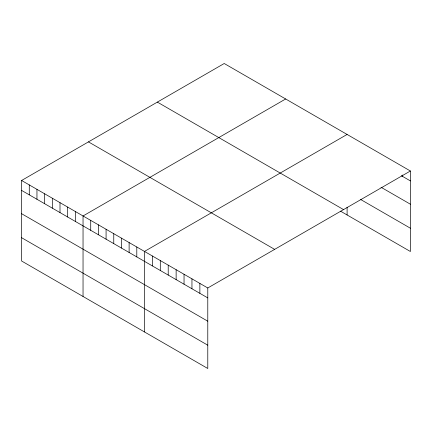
<?xml version="1.0" encoding="UTF-8"?>
<svg xmlns="http://www.w3.org/2000/svg" width="432" height="432" viewBox="0 0 432 432"><rect width="100%" height="100%" fill="white"/><g stroke="black" fill="none" stroke-linecap="round" stroke-linejoin="round"><path stroke-width="0.65" d="M410.4 170.996L207.781 287.977L207.781 368.496L21.6 261.004L21.6 180.49L224.219 63.504L410.4 170.996L410.4 251.51L340.519 211.167M285.66 98.977L83.041 215.962L83.041 296.476M347.101 134.449L144.477 251.429L144.477 331.949M401.355 175.694L410.4 180.916M381.008 187.245L410.4 204.212M360.666 199.503L410.4 228.215M157.356 102.109L343.537 209.601M88.463 141.885L274.644 249.372M21.6 180.49L207.781 287.977M21.6 190.409L207.781 297.902M21.6 213.705L207.781 321.197M21.6 237.708L207.781 345.195M402.489 175.025L402.489 176.348M347.101 207.198L347.101 214.963M199.865 283.408L199.865 293.333M191.954 278.84L191.954 288.765M184.043 274.271L184.043 284.197M176.132 269.703L176.132 279.628M168.215 265.135L168.215 275.06M160.304 260.566L160.304 270.491M152.393 255.998L152.393 265.923M136.798 246.996L136.798 256.921M129.119 242.563L129.119 252.482M121.441 238.129L121.441 248.049M113.762 233.696L113.762 243.616M106.078 229.262L106.078 239.182M98.399 224.829L98.399 234.749M90.72 220.396L90.72 230.315M75.357 211.523L75.357 221.449M67.678 207.09L67.678 217.015M59.999 202.657L59.999 212.582M52.321 198.223L52.321 208.143M44.642 193.79L44.642 203.71M36.958 189.356L36.958 199.276M29.279 184.923L29.279 194.843"/></g></svg>
